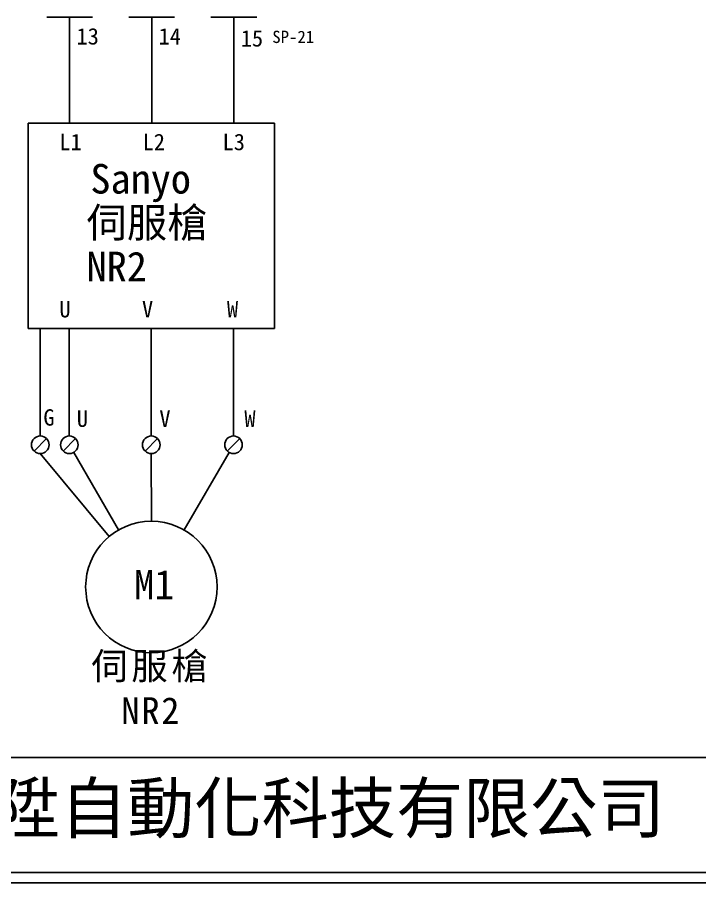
# Model space of a CAD drawing. Extents: x 10 to 297, y 3 to 207.
# Drawn here: x 59.8 to 142.9, y 3 to 108.3 of the extents above; entities that cross this region are included whole.
import ezdxf

# ---------------------------------------------------------------- set-up
doc = ezdxf.new("R2010")
doc.units = 0
doc.layers.get('0').update_dxf_attribs({"linetype": 'CONTINUOUS'})
doc.layers.add('圖框層', color=7, linetype='CONTINUOUS')
doc.layers.add('標尺寸層', color=3, linetype='CONTINUOUS')
doc.styles.add('STSL', font='kaiu.ttf')
doc.styles.add('標楷體', font='kaiu.ttf')

msp = doc.modelspace()

# ---------------------------------------------------------------- linework, layer by layer
for p, q in [((86.09, 70.43), (86.1, 57.36)), ((63.31, 57.05), (61.8, 55.53)), ((66.85, 57.05), (65.34, 55.53)), ((76.84, 57.04), (75.33, 55.53)), ((86.85, 57.05), (85.34, 55.53)), ((72.09, 45.92), (66.63, 55.36)), ((80.09, 45.92), (85.55, 55.37))]:
    msp.add_line(p, q)
for centre, radius in [((62.56, 56.29), 1.07), ((66.1, 56.29), 1.07), ((76.08, 56.29), 1.07), ((86.1, 56.29), 1.07), ((76.09, 38.99), 8)]:
    msp.add_circle(centre, radius)
at = {"layer": '圖框層', "color": 7}
for p, q in [((11.25, 18.25), (295.75, 18.25)), ((11.25, 4.25), (295.75, 4.25)), ((10, 3), (297, 3))]:
    msp.add_line(p, q, dxfattribs=at)
at = {"layer": '標尺寸層', "color": 7}
for p, q in [((63.35, 108.31), (68.92, 108.31)), ((66.14, 108.31), (66.14, 95.42)), ((73.35, 108.31), (78.92, 108.31)), ((76.14, 108.31), (76.14, 95.42)), ((83.35, 108.31), (88.92, 108.31)), ((86.14, 108.31), (86.14, 95.43)), ((61.09, 95.42), (86.08, 95.43)), ((61.09, 70.42), (61.09, 95.42)), ((86.08, 95.43), (91.08, 95.43)), ((91.08, 95.43), (91.08, 70.43)), ((66.09, 70.42), (61.09, 70.42)), ((62.56, 57.36), (62.56, 70.42)), ((91.08, 70.43), (66.09, 70.42)), ((66.09, 70.42), (66.1, 57.36)), ((76.08, 57.36), (76.08, 70.43)), ((62.56, 55.22), (70.96, 45.13)), ((76.09, 46.99), (76.08, 55.22))]:
    msp.add_line(p, q, dxfattribs=at)

# ---------------------------------------------------------------- texts
at = {"color": 0, "insert": (76.09, 30.99), "char_height": 3.25, "width": 24.1454, "attachment_point": 2, "style": '標楷體'}
msp.add_mtext('{\\T1.1;伺服槍\\PNR2}', dxfattribs=at)
at = {"layer": '圖框層', "color": 4, "style": 'STSL'}
for s, height, p in [('13', 2, (66.98, 105)), ('14', 2, (76.98, 105)), ('15', 2, (86.98, 104.75)), ('SP-21', 1.5, (90.82, 105.18)), ('L1', 2, (64.89, 92.14)), ('L2', 2, (75.03, 92.14)), ('L3', 2, (84.77, 92.14)), ('Sanyo', 3.6, (68.67, 86.86)), ('伺服槍', 3.6, (68.2, 81.53)), ('NR2', 3.6, (68.2, 76.19)), ('U', 2, (64.89, 71.79)), ('V', 2, (74.95, 71.79)), ('W', 2, (85.3, 71.79)), ('G', 2, (62.94, 58.62)), ('U', 2, (67.01, 58.47)), ('V', 2, (77.07, 58.47)), ('W', 2, (87.42, 58.47)), ('M1', 3.6, (74, 37.47)), ('泓陞自動化科技有限公司', 6, (48.6, 9.08))]:
    msp.add_text(s, height=height, dxfattribs=at).set_placement(p)

doc.saveas('drawing.dxf')
